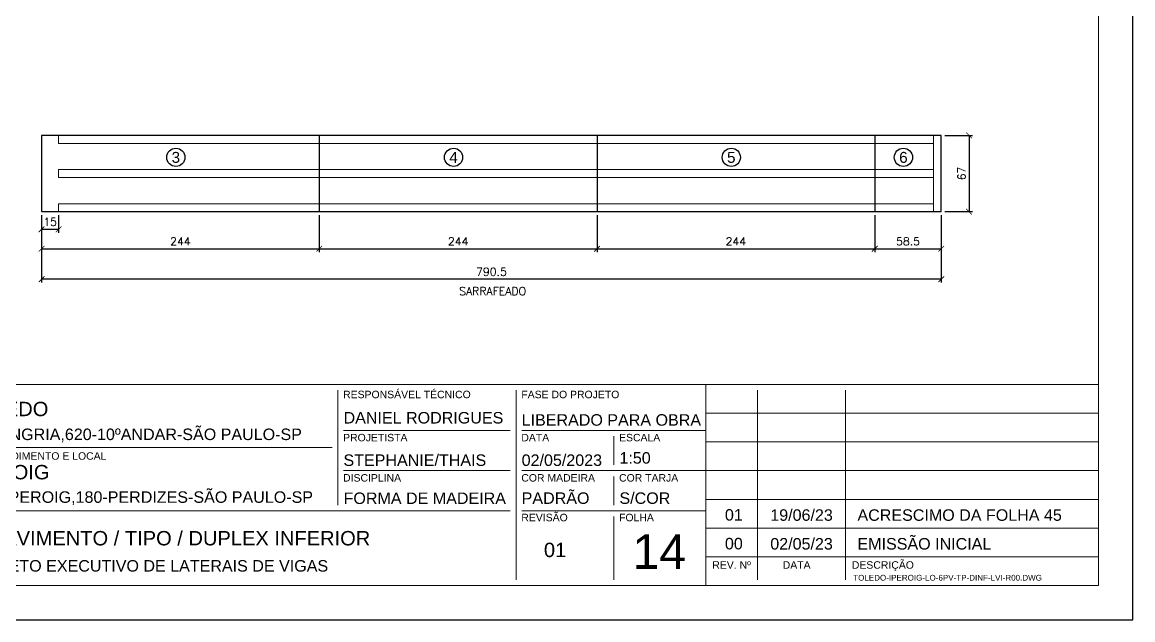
# Model space of a CAD drawing. Extents: x -23436 to 4767, y -4638 to 9755.
# Drawn here: x -16997 to -16021, y 5232 to 5757 of the extents above; entities that cross this region are included whole.
import ezdxf
from ezdxf.enums import TextEntityAlignment as Align

# ---------------------------------------------------------------- set-up
doc = ezdxf.new("R2010")
doc.units = 0
doc.header["$PDMODE"] = 2
doc.header["$PDSIZE"] = 10
doc.layers.get('0').update_dxf_attribs({"lineweight": 13})
doc.layers.get('Defpoints').update_dxf_attribs({"lineweight": 13})
for name, color, linetype in [('Cota', 4, 'Continuous'), ('MB Logo', 255, 'Continuous'), ('Painéis', 200, 'Continuous'), ('Romaneio', 10, 'Continuous')]:
    doc.layers.add(name, color=color, linetype=linetype)
for name, color, linetype, lineweight in [('FOLHA MB', 7, 'Continuous', 13), ('N° Folha', 5, 'Continuous', 13), ('Sarr 2.2x7', 40, 'Continuous', 9)]:
    doc.layers.add(name, color=color, linetype=linetype, lineweight=lineweight)
doc.layers.add('Laje_Perimetro', color=7, linetype='Continuous', plot=False)
doc.styles.add('ARIAL', font='arial.ttf', dxfattribs={"oblique": 15, "height": 25})
doc.styles.add('MB_C01', font='arial.ttf', dxfattribs={"height": 1.3})
doc.styles.add('MB_C02', font='arial.ttf', dxfattribs={"height": 2})
doc.styles.add('MB_C03', font='arial.ttf', dxfattribs={"height": 2.5})
doc.styles.add('MB_C04', font='arial.ttf', dxfattribs={"height": 6})
doc.styles.add('ROMANS', font='romans.shx')
doc.dimstyles.new('Cota Paínel', dxfattribs={"dimtxt": 7, "dimasz": 5, "dimexe": 3, "dimexo": 3, "dimgap": 3, "dimtad": 1, "dimdec": 1, "dimzin": 12, "dimdsep": 46, "dimtxsty": 'ROMANS', "dimblk": 'ARCHTICK', "dimcen": 0, "dimclrd": 4, "dimclre": 4, "dimclrt": 1, "dimadec": 1, "dimazin": 3, "dimtfac": 1, "dimtdec": 1, "dimtmove": 0, "dimatfit": 3, "dimldrblk": 'OBLIQUE', "dimfxl": 1, "dimtolj": 1, "dimtzin": 12, "dimarcsym": 0})

# ---------------------------------------------------------------- blocks, each defined once
blk = doc.blocks.new('A$C169d8357')
at = {"layer": 'FOLHA MB', "color": 1}
for p, q in [((1109.82, 356.72), (70, 356.72)), ((786.55, 351.67), (786.55, 250.65)), ((943.14, 351.67), (943.14, 184.99)), ((1109.82, 356.72), (1109.82, 179.94)), ((1455.02, 356.72), (1109.82, 356.72)), ((1155.28, 184.99), (1155.28, 351.67)), ((1232.62, 351.67), (1232.62, 184.99)), ((1455.02, 331.47), (1109.82, 331.47)), ((938.09, 316.32), (791.61, 316.32)), ((1109.82, 316.32), (948.19, 316.32)), ((1029, 311.26), (1029, 286.01)), ((1455.02, 306.21), (1109.82, 306.21)), ((781.5, 301.16), (450.7, 301.16)), ((938.09, 280.96), (791.61, 280.96)), ((1109.82, 280.96), (948.19, 280.96)), ((1029, 275.91), (1029, 250.65)), ((1455.02, 280.96), (1109.82, 280.96)), ((1455.02, 255.7), (1109.82, 255.7)), ((938.09, 245.6), (450.7, 245.6)), ((1109.82, 245.6), (948.19, 245.6)), ((1029, 240.55), (1029, 184.99)), ((1455.02, 230.45), (1109.82, 230.45)), ((1455.02, 205.19), (1109.82, 205.19))]:
    blk.add_line(p, q, dxfattribs=at)
for points in [[(0, 1199.94), (0, 149.94), (1485.02, 149.94), (1485.02, 1199.94)], [(70, 1169.94), (70, 179.94), (1455.02, 179.94), (1455.02, 1169.94)]]:
    blk.add_lwpolyline(points, close=True, dxfattribs=at)
at = {"layer": 'FOLHA MB', "color": 6}
for s, height, style, p in [('RESPONSÁVEL TÉCNICO', 6.5663, 'MB_C01', (791.21, 344.6)), ('FASE DO PROJETO', 6.5663, 'MB_C01', (947.79, 344.6)), ('R. HUNGRIA,620-10ºANDAR-SÃO PAULO-SP', 10.102, 'MB_C02', (459.73, 307.83)), ('PROJETISTA', 6.566, 'MB_C01', (791.21, 306.72)), ('DATA', 6.566, 'MB_C01', (947.79, 306.72)), ('ESCALA', 6.566, 'MB_C01', (1033.66, 306.72)), ('EMPREENDIMENTO E LOCAL', 6.5663, 'MB_C01', (454.33, 290.56)), ('DISCIPLINA', 6.566, 'MB_C01', (791.21, 271.36)), ('COR MADEIRA', 6.5663, 'MB_C01', (947.79, 271.36)), ('COR TARJA', 6.566, 'MB_C01', (1033.66, 271.36)), ('RUA IPEROIG,180-PERDIZES-SÃO PAULO-SP', 10.102, 'MB_C02', (459.73, 252.69)), ('REVISÃO', 6.566, 'MB_C01', (947.79, 236.51)), ('FOLHA', 6.566, 'MB_C01', (1033.66, 236.51)), ('PROJETO EXECUTIVO DE LATERAIS DE VIGAS', 10.102, 'MB_C02', (459.73, 192.28))]:
    blk.add_text(s, height=height, dxfattribs=dict(at, style=style)).set_placement(p)
at = {"layer": 'FOLHA MB', "color": 5}
for s, height, style, p in [('TOLEDO', 12.628, 'MB_C03', (459.73, 328.83)), ('DANIEL RODRIGUES', 10.102, 'MB_C02', (791.61, 322.38)), ('LIBERADO PARA OBRA', 10.102, 'MB_C02', (948.09, 320.46)), ('STEPHANIE/THAIS', 10.102, 'MB_C02', (791.51, 285.11)), ('02/05/2023', 10.102, 'MB_C02', (948.09, 285.11)), ('1:50', 10.102, 'MB_C02', (1034, 287.12)), ('IPEROIG', 12.628, 'MB_C03', (459.73, 273.34)), ('PADRÃO', 10.102, 'MB_C02', (948.09, 251.76)), ('FORMA DE MADEIRA', 10.102, 'MB_C02', (791.61, 251.66)), ('S/COR', 10.102, 'MB_C02', (1034, 251.76)), ('01', 10.102, 'MB_C02', (1126.67, 237.06)), ('19/06/23', 10.102, 'MB_C02', (1166.54, 236.89)), ('ACRESCIMO DA FOLHA 45', 10.102, 'MB_C02', (1243.12, 236.89)), ('6º PAVIMENTO / TIPO / DUPLEX INFERIOR', 12.6276, 'MB_C03', (459.73, 215.3)), ('EMISSÃO INICIAL', 10.102, 'MB_C02', (1243.12, 211.64)), ('01', 12.628, 'MB_C03', (967.63, 205.03)), ('00', 10.102, 'MB_C02', (1126.67, 211.8)), ('02/05/23', 10.102, 'MB_C02', (1166.54, 211.64))]:
    blk.add_text(s, height=height, dxfattribs=dict(at, style=style)).set_placement(p)
at = {"layer": 'FOLHA MB', "color": 6, "style": 'MB_C01'}
for s, p in [('REV. Nº', (1132.55, 198.09)), ('DATA', (1189.69, 198.09)), ('DESCRIÇÃO', (1265.45, 198.09))]:
    blk.add_text(s, height=6.566, dxfattribs=at).set_placement(p, align=Align.MIDDLE_CENTER)
at = {"layer": 'FOLHA MB', "insert": (1239.38, 189.41), "char_height": 5.051, "width": 210.8177, "attachment_point": 1, "style": 'MB_C04'}
blk.add_mtext('TOLEDO-IPEROIG-LO-6PV-TP-DINF-LVI-R00.DWG', dxfattribs=at)
blk = doc.blocks.new('_ArchTick')
at = {"color": 0, "linetype": 'ByBlock', "const_width": 0.15}
blk.add_lwpolyline([(-0.5, -0.5), (0.5, 0.5)], dxfattribs=at)
blk = doc.blocks.new('*D240')
at = {"layer": 'Cota', "color": 4, "lineweight": -2, "transparency": 16777216}
for p, q in [((-16980.09, 5587.83), (-16980.09, 5555.24)), ((-16736.09, 5587.83), (-16736.09, 5555.24)), ((-16980.09, 5558.24), (-16736.09, 5558.24))]:
    blk.add_line(p, q, dxfattribs=at)
at = {"layer": 'Defpoints', "color": 0, "transparency": 16777216}
for p in [(-16980.09, 5590.83), (-16736.09, 5590.83), (-16736.09, 5558.24)]:
    blk.add_point(p, dxfattribs=at)
at = {"layer": 'Cota', "color": 4, "lineweight": -2, "transparency": 16777216, "xscale": 5, "yscale": 5, "zscale": 5, "rotation": 180}
blk.add_blockref('_ArchTick', (-16980.09, 5558.24), dxfattribs=at)
at = {"layer": 'Cota', "color": 4, "lineweight": -2, "transparency": 16777216, "xscale": 5, "yscale": 5, "zscale": 5}
blk.add_blockref('_ArchTick', (-16736.09, 5558.24), dxfattribs=at)
at = {"layer": 'Cota', "color": 1, "transparency": 16777216, "insert": (-16858.09, 5564.74), "char_height": 7, "attachment_point": 5, "style": 'ROMANS'}
blk.add_mtext('\\A1;244', dxfattribs=at)
blk = doc.blocks.new('_OBLIQUE')
at = {"color": 0, "linetype": 'ByBlock', "lineweight": -2}
for p, q in [((0, 0), (-1, 0)), ((-0.5, -0.5), (0.5, 0.5))]:
    blk.add_line(p, q, dxfattribs=at)
blk = doc.blocks.new('*D241')
at = {"layer": 'Cota', "color": 4, "lineweight": -2, "transparency": 16777216}
for p, q in [((-16736.09, 5587.83), (-16736.09, 5555.24)), ((-16492.09, 5587.83), (-16492.09, 5555.24)), ((-16736.09, 5558.24), (-16492.09, 5558.24))]:
    blk.add_line(p, q, dxfattribs=at)
at = {"layer": 'Defpoints', "color": 0, "transparency": 16777216}
for p in [(-16736.09, 5590.83), (-16492.09, 5590.83), (-16492.09, 5558.24)]:
    blk.add_point(p, dxfattribs=at)
at = {"layer": 'Cota', "color": 4, "lineweight": -2, "transparency": 16777216, "xscale": 5, "yscale": 5, "zscale": 5, "rotation": 180}
blk.add_blockref('_ArchTick', (-16736.09, 5558.24), dxfattribs=at)
at = {"layer": 'Cota', "color": 4, "lineweight": -2, "transparency": 16777216, "xscale": 5, "yscale": 5, "zscale": 5}
blk.add_blockref('_ArchTick', (-16492.09, 5558.24), dxfattribs=at)
at = {"layer": 'Cota', "color": 1, "transparency": 16777216, "insert": (-16614.09, 5564.74), "char_height": 7, "attachment_point": 5, "style": 'ROMANS'}
blk.add_mtext('\\A1;244', dxfattribs=at)
blk = doc.blocks.new('*D242')
at = {"layer": 'Cota', "color": 4, "lineweight": -2, "transparency": 16777216}
for p, q in [((-16492.09, 5587.83), (-16492.09, 5555.24)), ((-16248.09, 5587.83), (-16248.09, 5555.24)), ((-16492.09, 5558.24), (-16248.09, 5558.24))]:
    blk.add_line(p, q, dxfattribs=at)
at = {"layer": 'Defpoints', "color": 0, "transparency": 16777216}
for p in [(-16492.09, 5590.83), (-16248.09, 5590.83), (-16248.09, 5558.24)]:
    blk.add_point(p, dxfattribs=at)
at = {"layer": 'Cota', "color": 4, "lineweight": -2, "transparency": 16777216, "xscale": 5, "yscale": 5, "zscale": 5, "rotation": 180}
blk.add_blockref('_ArchTick', (-16492.09, 5558.24), dxfattribs=at)
at = {"layer": 'Cota', "color": 4, "lineweight": -2, "transparency": 16777216, "xscale": 5, "yscale": 5, "zscale": 5}
blk.add_blockref('_ArchTick', (-16248.09, 5558.24), dxfattribs=at)
at = {"layer": 'Cota', "color": 1, "transparency": 16777216, "insert": (-16370.09, 5564.74), "char_height": 7, "attachment_point": 5, "style": 'ROMANS'}
blk.add_mtext('\\A1;244', dxfattribs=at)
blk = doc.blocks.new('*D243')
at = {"layer": 'Cota', "color": 4, "lineweight": -2, "transparency": 16777216}
for p, q in [((-16248.09, 5587.83), (-16248.09, 5555.24)), ((-16189.59, 5587.83), (-16189.59, 5555.24)), ((-16248.09, 5558.24), (-16189.59, 5558.24))]:
    blk.add_line(p, q, dxfattribs=at)
at = {"layer": 'Defpoints', "color": 0, "transparency": 16777216}
for p in [(-16248.09, 5590.83), (-16189.59, 5590.83), (-16189.59, 5558.24)]:
    blk.add_point(p, dxfattribs=at)
at = {"layer": 'Cota', "color": 4, "lineweight": -2, "transparency": 16777216, "xscale": 5, "yscale": 5, "zscale": 5, "rotation": 180}
blk.add_blockref('_ArchTick', (-16248.09, 5558.24), dxfattribs=at)
at = {"layer": 'Cota', "color": 4, "lineweight": -2, "transparency": 16777216, "xscale": 5, "yscale": 5, "zscale": 5}
blk.add_blockref('_ArchTick', (-16189.59, 5558.24), dxfattribs=at)
at = {"layer": 'Cota', "color": 1, "transparency": 16777216, "insert": (-16218.84, 5564.74), "char_height": 7, "attachment_point": 5, "style": 'ROMANS'}
blk.add_mtext('\\A1;58.5', dxfattribs=at)
blk = doc.blocks.new('*D244')
at = {"layer": 'Cota', "color": 4, "lineweight": -2, "transparency": 16777216}
for p, q in [((-16980.09, 5587.83), (-16980.09, 5528.5)), ((-16189.59, 5587.83), (-16189.59, 5528.5)), ((-16189.59, 5531.5), (-16980.09, 5531.5))]:
    blk.add_line(p, q, dxfattribs=at)
at = {"layer": 'Defpoints', "color": 0, "transparency": 16777216}
for p in [(-16980.09, 5590.83), (-16189.59, 5590.83), (-16980.09, 5531.5)]:
    blk.add_point(p, dxfattribs=at)
at = {"layer": 'Cota', "color": 4, "lineweight": -2, "transparency": 16777216, "xscale": 5, "yscale": 5, "zscale": 5, "rotation": 180}
blk.add_blockref('_ArchTick', (-16980.09, 5531.5), dxfattribs=at)
at = {"layer": 'Cota', "color": 4, "lineweight": -2, "transparency": 16777216, "xscale": 5, "yscale": 5, "zscale": 5}
blk.add_blockref('_ArchTick', (-16189.59, 5531.5), dxfattribs=at)
at = {"layer": 'Cota', "color": 1, "transparency": 16777216, "insert": (-16584.84, 5538), "char_height": 7, "attachment_point": 5, "style": 'ROMANS'}
blk.add_mtext('\\A1;790.5', dxfattribs=at)
blk = doc.blocks.new('*D245')
at = {"layer": 'Cota', "color": 4, "lineweight": -2, "transparency": 16777216}
for p, q in [((-16980.09, 5587.83), (-16980.09, 5572.32)), ((-16965.09, 5587.83), (-16965.09, 5572.32)), ((-16980.09, 5575.32), (-16965.09, 5575.32))]:
    blk.add_line(p, q, dxfattribs=at)
at = {"layer": 'Defpoints', "color": 0, "transparency": 16777216}
for p in [(-16980.09, 5590.83), (-16965.09, 5590.83), (-16965.09, 5575.32)]:
    blk.add_point(p, dxfattribs=at)
at = {"layer": 'Cota', "color": 4, "lineweight": -2, "transparency": 16777216, "xscale": 5, "yscale": 5, "zscale": 5, "rotation": 180}
blk.add_blockref('_ArchTick', (-16980.09, 5575.32), dxfattribs=at)
at = {"layer": 'Cota', "color": 4, "lineweight": -2, "transparency": 16777216, "xscale": 5, "yscale": 5, "zscale": 5}
blk.add_blockref('_ArchTick', (-16965.09, 5575.32), dxfattribs=at)
at = {"layer": 'Cota', "color": 1, "transparency": 16777216, "insert": (-16972.59, 5581.82), "char_height": 7, "attachment_point": 5, "style": 'ROMANS'}
blk.add_mtext('\\A1;15', dxfattribs=at)
blk = doc.blocks.new('*D246')
at = {"layer": 'Cota', "color": 4, "lineweight": -2, "transparency": 16777216}
for p, q in [((-16186.59, 5657.83), (-16162.23, 5657.83)), ((-16165.23, 5657.83), (-16165.23, 5590.83)), ((-16186.59, 5590.83), (-16162.23, 5590.83))]:
    blk.add_line(p, q, dxfattribs=at)
at = {"layer": 'Defpoints', "color": 0, "transparency": 16777216}
for p in [(-16189.59, 5657.83), (-16189.59, 5590.83), (-16165.23, 5590.83)]:
    blk.add_point(p, dxfattribs=at)
at = {"layer": 'Cota', "color": 4, "lineweight": -2, "transparency": 16777216, "xscale": 5, "yscale": 5, "zscale": 5}
for p, rotation in [((-16165.23, 5657.83), 90), ((-16165.23, 5590.83), 270)]:
    blk.add_blockref('_ArchTick', p, dxfattribs=dict(at, rotation=rotation))
at = {"layer": 'Cota', "color": 1, "transparency": 16777216, "insert": (-16171.73, 5624.33), "char_height": 7, "attachment_point": 5, "rotation": 90, "style": 'ROMANS'}
blk.add_mtext('\\A1;67', dxfattribs=at)

msp = doc.modelspace()

# ---------------------------------------------------------------- linework, layer by layer
at = {"layer": 'Laje_Perimetro'}
msp.add_lwpolyline([(-16021.36, 6282.26), (-17506.38, 6282.26), (-17506.38, 5232.26), (-16021.36, 5232.26)], close=True, dxfattribs=at)
at = {"layer": 'Painéis'}
for p, q in [((-16189.59, 5657.83), (-16980.09, 5657.83)), ((-16980.09, 5657.83), (-16980.09, 5590.83)), ((-16736.09, 5657.83), (-16736.09, 5590.83)), ((-16492.09, 5657.83), (-16492.09, 5590.83)), ((-16248.09, 5657.83), (-16248.09, 5590.83)), ((-16189.59, 5590.83), (-16189.59, 5657.83)), ((-16980.09, 5590.83), (-16189.59, 5590.83))]:
    msp.add_line(p, q, dxfattribs=at)
at = {"layer": 'Romaneio'}
for centre in [(-16862.13, 5638.51), (-16618.13, 5638.51), (-16374.13, 5638.51), (-16222.88, 5638.51)]:
    msp.add_circle(centre, 8, dxfattribs=at)
at = {"layer": 'Sarr 2.2x7', "color": 50}
for p, q in [((-16965.09, 5657.83), (-16965.09, 5654.33)), ((-16965.09, 5657.83), (-16196.59, 5657.83)), ((-16965.09, 5650.83), (-16965.09, 5654.33)), ((-16965.09, 5650.83), (-16196.59, 5650.83)), ((-16196.59, 5657.83), (-16193.09, 5657.83)), ((-16196.59, 5657.83), (-16196.59, 5590.83)), ((-16196.59, 5657.83), (-16196.59, 5654.33)), ((-16196.59, 5650.83), (-16196.59, 5654.33)), ((-16189.59, 5657.83), (-16193.09, 5657.83)), ((-16189.59, 5657.83), (-16189.59, 5590.83)), ((-16965.09, 5627.83), (-16965.09, 5624.33)), ((-16965.09, 5627.83), (-16196.59, 5627.83)), ((-16965.09, 5620.83), (-16965.09, 5624.33)), ((-16965.09, 5620.83), (-16196.59, 5620.83)), ((-16196.59, 5627.83), (-16196.59, 5624.33)), ((-16196.59, 5620.83), (-16196.59, 5624.33)), ((-16196.59, 5597.83), (-16965.09, 5597.83)), ((-16965.09, 5597.83), (-16965.09, 5594.33)), ((-16965.09, 5590.83), (-16965.09, 5594.33)), ((-16196.59, 5597.83), (-16196.59, 5594.33)), ((-16196.59, 5590.83), (-16196.59, 5594.33)), ((-16196.59, 5590.83), (-16965.09, 5590.83)), ((-16196.59, 5590.83), (-16193.09, 5590.83)), ((-16189.59, 5590.83), (-16193.09, 5590.83))]:
    msp.add_line(p, q, dxfattribs=at)

# ---------------------------------------------------------------- block references
at = {"layer": 'MB Logo'}
msp.add_blockref('A$C169d8357', (-17506.38, 5082.32), dxfattribs=at)

# ---------------------------------------------------------------- texts
at = {"layer": 'N° Folha', "color": 5, "style": 'MB_C04'}
msp.add_text('14', height=30.306, dxfattribs=at).set_placement((-16460.91, 5277))
at = {"layer": 'Painéis', "color": 1, "insert": (-16583.77, 5520.98), "char_height": 7, "attachment_point": 5, "style": 'ROMANS'}
msp.add_mtext('\\A1;SARRAFEADO', dxfattribs=at)
at = {"layer": 'Romaneio', "color": 0, "style": 'ARIAL'}
for s, p in [('3', (-16862.13, 5638.51)), ('4', (-16618.13, 5638.51)), ('5', (-16374.13, 5638.51)), ('6', (-16222.88, 5638.51))]:
    msp.add_text(s, height=9.6, dxfattribs=at).set_placement(p, align=Align.MIDDLE_CENTER)

# ---------------------------------------------------------------- dimensions: what is measured, and where the dimension line sits
at = {"layer": 'Cota'}
dim = msp.add_linear_dim(base=(-16165.23, 5590.83), p1=(-16189.59, 5657.83), p2=(-16189.59, 5590.83), angle=90, dimstyle='Cota Paínel', dxfattribs=at)
dim.commit()
dim.dimension.update_dxf_attribs({"geometry": '*D246', "text_midpoint": (-16171.73, 5624.33)})
for base, p1, p2, picture, middle in [((-16736.09, 5558.24), (-16980.09, 5590.83), (-16736.09, 5590.83), '*D240', (-16858.09, 5564.74)), ((-16980.09, 5531.5), (-16189.59, 5590.83), (-16980.09, 5590.83), '*D244', (-16584.84, 5538)), ((-16492.09, 5558.24), (-16736.09, 5590.83), (-16492.09, 5590.83), '*D241', (-16614.09, 5564.74)), ((-16248.09, 5558.24), (-16492.09, 5590.83), (-16248.09, 5590.83), '*D242', (-16370.09, 5564.74)), ((-16189.59, 5558.24), (-16248.09, 5590.83), (-16189.59, 5590.83), '*D243', (-16218.84, 5564.74))]:
    dim = msp.add_linear_dim(base=base, p1=p1, p2=p2, dimstyle='Cota Paínel', dxfattribs=at)
    dim.commit()
    dim.dimension.update_dxf_attribs({"geometry": picture, "text_midpoint": middle})
dim = msp.add_linear_dim(base=(-16965.09, 5575.32), p1=(-16980.09, 5590.83), p2=(-16965.09, 5590.83), dimstyle='Cota Paínel', dxfattribs=at)
dim.commit()
dim.dimension.update_dxf_attribs({"geometry": '*D245', "text_midpoint": (-16972.59, 5575.32), "dimtype": 160})

doc.saveas('drawing.dxf')
